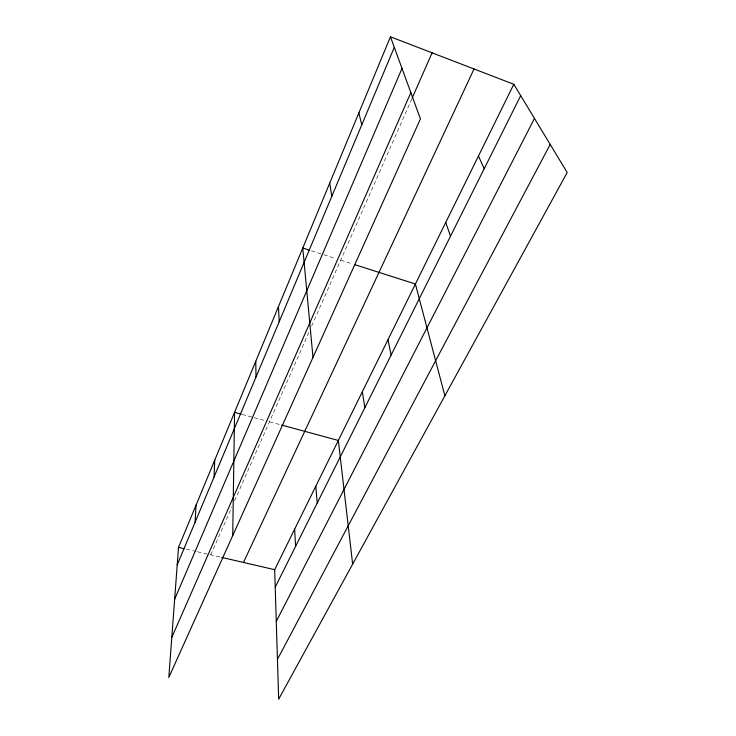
<?xml version="1.0" encoding="UTF-8"?>
<svg xmlns="http://www.w3.org/2000/svg" width="736" height="736" viewBox="0 0 736 736"><rect width="100%" height="100%" fill="white"/><g stroke="black" fill="none" stroke-linecap="round" stroke-linejoin="round"><path stroke-width="0.55" stroke-dasharray="3.68 2.76" d="M210.79 554.87L231.877 507.021M234.6 500.839L308.936 332.221M311.668 326.02L411.718 99.066M186.309 549.194L196.319 551.512M197.432 551.77L220.598 557.143M242.199 414.405L253.101 417.358M254.196 417.652L267.269 421.194M269.45 421.783L280.48 424.773M311.438 250.801L335.285 258.419M340.704 260.148L352.737 263.994"/><path stroke-width="1.1" d="M232.723 535.578L234.572 412.344L241.114 414.11M214.066 477.02L214.71 460.193M195.068 522.321L196.061 505.126M390.448 36.8L178.517 547.382L168.811 677.46L420.44 118.873L390.448 36.8L513.811 84.281L567.189 172.5L278.668 699.2L274.675 569.692L513.811 84.281M177.21 564.871L394.294 47.325M174.653 599.224L402.003 68.439M171.801 637.394L410.844 92.626M412.178 98.017L432.096 52.826M243.478 562.451L474.03 68.972M275.218 587.153L520.692 95.662M276.267 621.414L534.474 118.432M277.435 659.401L550.197 144.422M178.517 547.382L184.083 548.67M221.683 557.391L274.675 569.692M281.584 425.068L338.348 440.441L352.645 564.153M309.276 250.102L302.772 248.023L312.993 357.383M354.927 264.693L415.408 284.013L444.875 395.784M478.455 156.041L484.196 168.737M445.749 222.428L450.496 236.219M358.864 112.875L361.753 124.908M387.982 339.692L391.12 355.102M362.351 391.718L364.835 407.716M329.737 183.062L331.789 196.337M315.818 486.174L317.216 503.065M294.639 529.175L295.578 546.388M278.456 306.618L279.192 321.752M255.769 361.256L255.981 377.071"/></g></svg>
